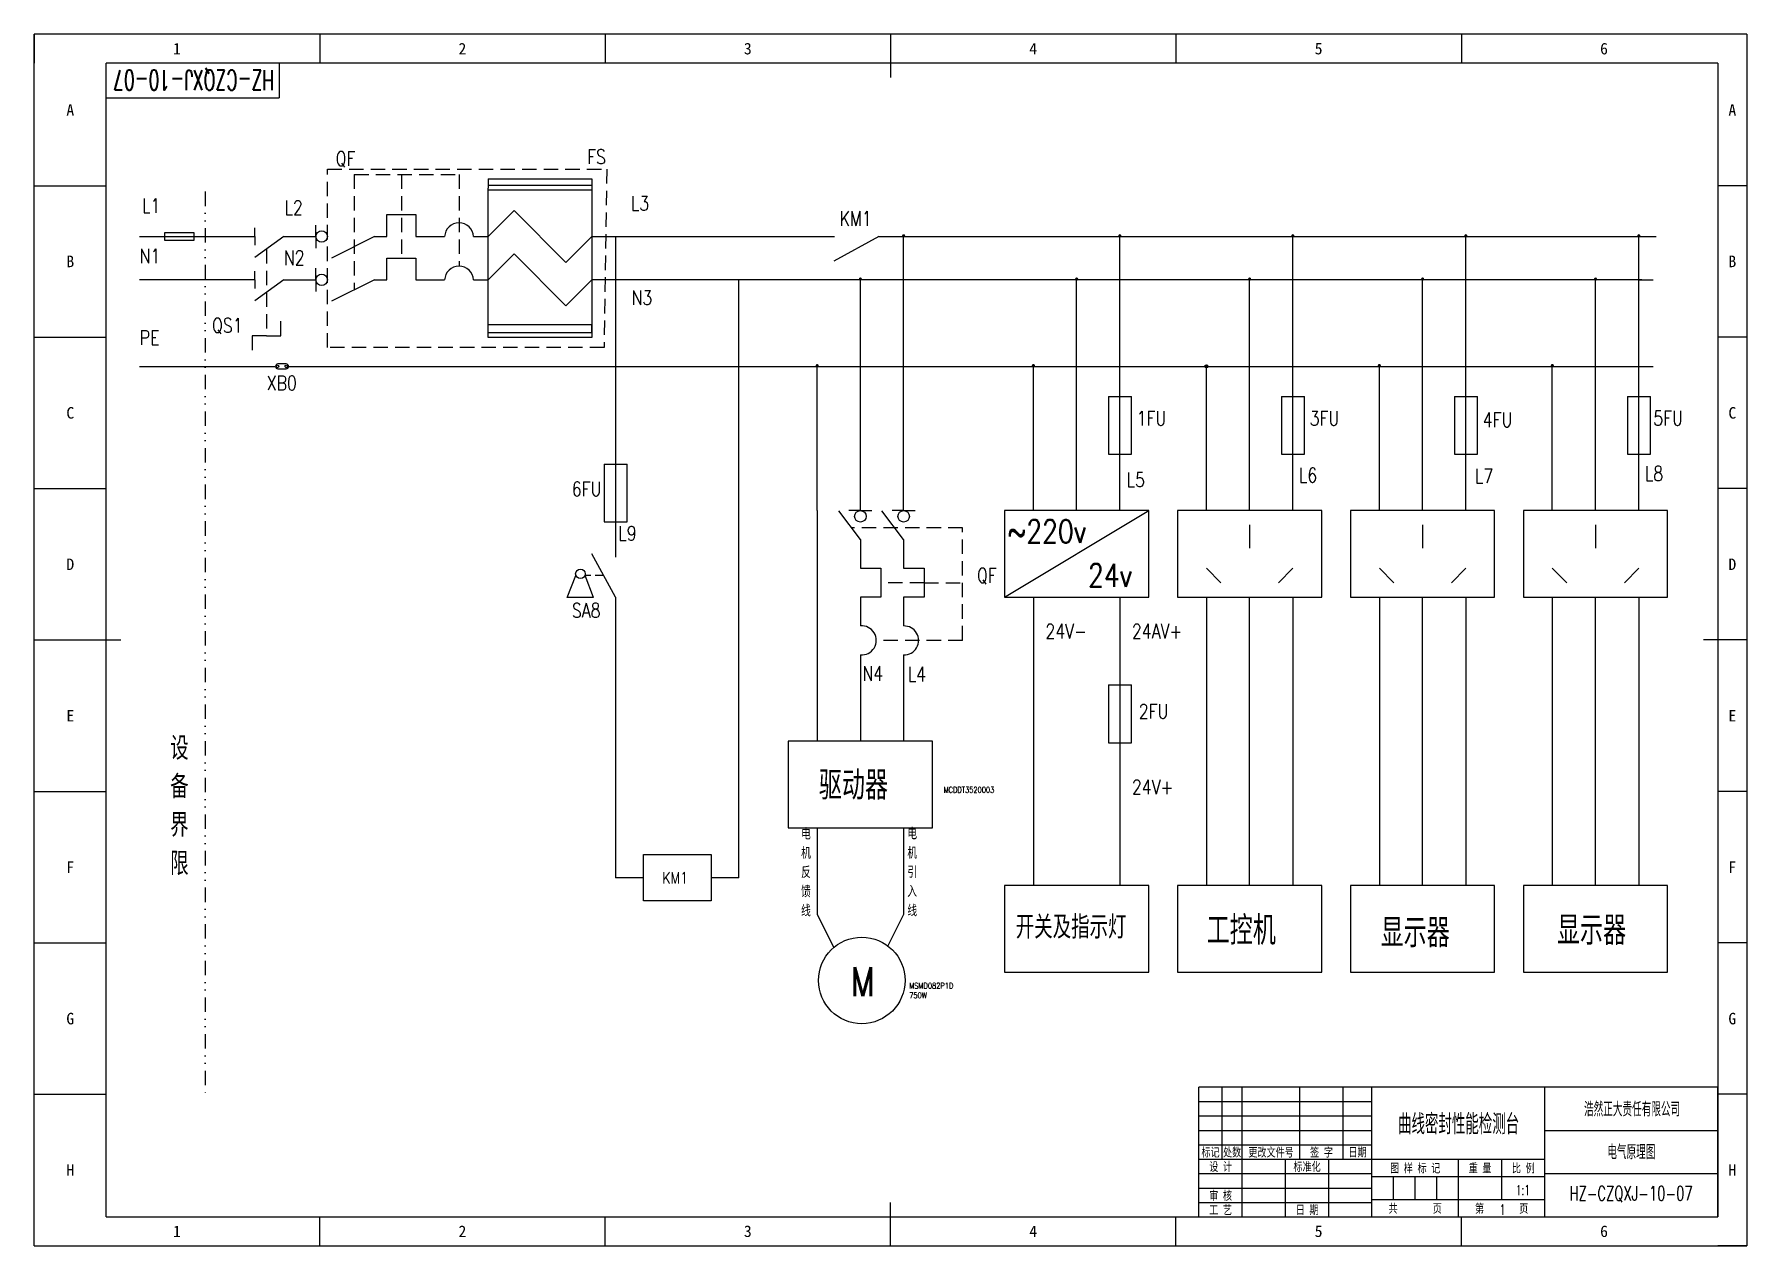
# Model space of a CAD drawing. Header units: millimetres. Extents: x -25 to 569, y -10 to 410.
import ezdxf
from ezdxf.enums import TextEntityAlignment as Align

# ---------------------------------------------------------------- set-up
doc = ezdxf.new("R2010")
doc.units = ezdxf.units.MM
doc.header["$LTSCALE"] = 10
doc.linetypes.add('DASHED', pattern=[0.75, 0.5, -0.25])
doc.linetypes.add('DIVIDE', pattern=[1.25, 0.5, -0.25, 0, -0.25, 0, -0.25])
for name, color, linetype in [('1轮廓实线层', 7, 'Continuous'), ('2细线层', 4, 'Continuous'), ('4虚线层', 6, 'DASHED'), ('5剖面线层', 2, 'Continuous'), ('6文字层', 3, 'Continuous'), ('9双点划线层', 6, 'DIVIDE'), ('图框层', 7, 'Continuous')]:
    doc.layers.add(name, color=color, linetype=linetype)
doc.styles.add('PC_TEXTSTYLE', font='romans.shx', dxfattribs={"width": 0.8, "bigfont": 'hzfs.shx'})

# ---------------------------------------------------------------- blocks, each defined once
blk = doc.blocks.new('PC_TITLE_BLOCK')
at = {"layer": '1轮廓实线层'}
for p, q in [((0, 45), (-180, 45)), ((-180, 0), (-180, 45)), ((-172, 20), (-172, 45)), ((-165, 20), (-165, 45)), ((-145, 20), (-145, 45)), ((-130, 20), (-130, 45)), ((-120, 0), (-120, 45)), ((-60, 30), (0, 30)), ((-180, 20), (-60, 20)), ((-165, 0), (-165, 20)), ((-150, 0), (-150, 20)), ((-135, 0), (-135, 20)), ((-60, 15), (0, 15)), ((-180, 0), (0, 0))]:
    blk.add_line(p, q, dxfattribs=at)
at = {"layer": '1轮廓实线层', "color": 7}
for p, q in [((-60, 0), (-60, 45)), ((-180, 25), (-120, 25))]:
    blk.add_line(p, q, dxfattribs=at)
at = {"layer": '2细线层'}
for p, q in [((-180, 40), (-120, 40)), ((-180, 35), (-120, 35)), ((-180, 30), (-120, 30)), ((-90, 0), (-90, 20)), ((-75, 6), (-75, 20)), ((-180, 15), (-120, 15)), ((-120, 14), (-60, 14)), ((-112.5, 6), (-112.5, 14)), ((-105, 6), (-105, 14)), ((-97.5, 6), (-97.5, 14)), ((-180, 10), (-120, 10)), ((-120, 6), (-60, 6)), ((-180, 5), (-120, 5))]:
    blk.add_line(p, q, dxfattribs=at)
at = {"layer": '图框层'}
blk.add_line((0, 0), (0, 45), dxfattribs=at)
at = {"layer": '6文字层', "style": 'PC_TEXTSTYLE', "width": 0.667}
for s, p in [('标记', (-176, 22.5)), ('处数', (-168.5, 22.5)), (' 更改文件号 ', (-155, 22.5)), (' 签 字 ', (-137.5, 22.5)), (' 日期 ', (-125, 22.5)), (' 设 计 ', (-172.5, 17.51)), (' 标准化 ', (-142.5, 17.51)), (' 图 样 标 记 ', (-105, 17)), (' 重 量 ', (-82.5, 17)), (' 比 例 ', (-67.5, 17)), (' 审 核 ', (-172.5, 7.5)), (' 工 艺 ', (-172.5, 2.5)), (' 日 期 ', (-142.5, 2.5)), ('共       页', (-105, 3)), ('第       页', (-75, 3))]:
    blk.add_text(s, height=3.5, dxfattribs=at).set_placement(p, align=Align.MIDDLE)
at = {"layer": '6文字层', "style": 'PC_TEXTSTYLE', "flags": 8}
for tag, height, width, p, p2 in [('产品名称或材料标记', 7, 0.600652, (-113.46, 28.64), (-66.42, 28.64)), ('企业名称', 5, 1.98445, (-54.29, 34.82), (-5.27, 34.82)), ('图样名称', 5, 2.004495, (-54.79, 19.98), (-5.27, 19.98)), ('标准化', 3.5, 1.023147, (-133.83, 15.37), (-120.75, 15.37)), ('审核', 3.5, 1.579393, (-163.99, 5.37), (-150.63, 5.37)), ('重量', 3.5, 1.408247, (-88.46, 7.54), (-76.55, 7.54)), ('比例', 3.5, 1.385287, (-73.35, 7.54), (-61.93, 7.54)), ('图样代号', 5, 2.006536, (-54.79, 5.63), (-5.52, 5.63)), ('工艺', 3.5, 1.621807, (-164.21, 0.37), (-150.89, 0.37)), ('日期', 3.5, 1.560088, (-133.83, 0.37), (-120.75, 0.37)), ('共几页', 3.5, 0.557144, (-108.07, 0.63), (-101.05, 0.63))]:
    blk.add_attdef(tag, text='', height=height, dxfattribs=dict(at, width=width)).set_placement(p, p2, align=Align.FIT)
at = {"layer": '6文字层', "style": 'PC_TEXTSTYLE', "width": 4.379073, "flags": 8}
blk.add_attdef('设计', text='', height=3.5, rotation=358.46442, dxfattribs=at).set_placement((-164.23, 15.37), (-150.37, 15), align=Align.FIT)
at = {"layer": '6文字层', "color": 3, "style": 'PC_TEXTSTYLE', "width": 0.56476, "flags": 8}
blk.add_attdef('第几页', text='', height=3.5, dxfattribs=at).set_placement((-78.29, 0.75), (-71.16, 0.75), align=Align.FIT)
at = {"layer": '6文字层', "ltscale": 10, "style": 'PC_TEXTSTYLE', "flags": 1}
blk.add_attdef('图纸张数', (-58.68, -0.49), '', height=2.5, dxfattribs=at)
blk = doc.blocks.new('PC_TYDH_BLOCK')
at = {"layer": '2细线层', "linetype": 'Continuous'}
for p in [(60, 0), (0, -12)]:
    blk.add_line(p, (60, -12), dxfattribs=at)
at = {"layer": '6文字层', "style": 'PC_TEXTSTYLE', "width": 1.815486}
blk.add_attdef('图样代号', text='', height=7, rotation=180, dxfattribs=at).set_placement((58.24, -2.4), (2.35, -2.4), align=Align.FIT)

msp = doc.modelspace()

# ---------------------------------------------------------------- hatches: boundary and pattern name
at = {"layer": '5剖面线层'}
h = msp.add_hatch(color=256, dxfattribs=at)
h.paths.add_polyline_path([(276, 340.15), (277.12, 340.15, 1)])
h.paths.add_polyline_path([(277.12, 340.15), (276.56, 340.15), (276.56, 339.59, 0.414214)])
h.paths.add_polyline_path([(276.56, 340.15), (276, 340.15, 0.414214), (276.56, 339.59)])
h = msp.add_hatch(color=256, dxfattribs=at)
h.paths.add_polyline_path([(351, 340.15), (352.12, 340.15, 1)])
h.paths.add_polyline_path([(352.12, 340.15), (351.56, 340.15), (351.56, 339.59, 0.414214)])
h.paths.add_polyline_path([(351.56, 340.15), (351, 340.15, 0.414214), (351.56, 339.59)])
h = msp.add_hatch(color=256, dxfattribs=at)
h.paths.add_polyline_path([(411, 340.15), (412.12, 340.15, 1)])
h.paths.add_polyline_path([(412.12, 340.15), (411.56, 340.15), (411.56, 339.59, 0.414214)])
h.paths.add_polyline_path([(411.56, 340.15), (411, 340.15, 0.414214), (411.56, 339.59)])
h = msp.add_hatch(color=256, dxfattribs=at)
h.paths.add_polyline_path([(471, 340.15), (472.12, 340.15, 1)])
h.paths.add_polyline_path([(472.12, 340.15), (471.56, 340.15), (471.56, 339.59, 0.414214)])
h.paths.add_polyline_path([(471.56, 340.15), (471, 340.15, 0.414214), (471.56, 339.59)])
h = msp.add_hatch(color=256, dxfattribs=at)
h.paths.add_polyline_path([(531, 340.15), (532.12, 340.15, 1)])
h.paths.add_polyline_path([(532.12, 340.15), (531.56, 340.15), (531.56, 339.59, 0.414214)])
h.paths.add_polyline_path([(531.56, 340.15), (531, 340.15, 0.414214), (531.56, 339.59)])
h = msp.add_hatch(color=256, dxfattribs=at)
h.paths.add_polyline_path([(261, 325.15), (262.12, 325.15, 1)])
h.paths.add_polyline_path([(262.12, 325.15), (261.56, 325.15), (261.56, 324.59, 0.414214)])
h.paths.add_polyline_path([(261.56, 325.15), (261, 325.15, 0.414214), (261.56, 324.59)])
h = msp.add_hatch(color=256, dxfattribs=at)
h.paths.add_polyline_path([(336, 325.15), (337.12, 325.15, 1)])
h.paths.add_polyline_path([(337.12, 325.15), (336.56, 325.15), (336.56, 324.59, 0.414214)])
h.paths.add_polyline_path([(336.56, 325.15), (336, 325.15, 0.414214), (336.56, 324.59)])
h = msp.add_hatch(color=256, dxfattribs=at)
h.paths.add_polyline_path([(396, 325.15), (397.12, 325.15, 1)])
h.paths.add_polyline_path([(397.12, 325.15), (396.56, 325.15), (396.56, 324.59, 0.414214)])
h.paths.add_polyline_path([(396.56, 325.15), (396, 325.15, 0.414214), (396.56, 324.59)])
h = msp.add_hatch(color=256, dxfattribs=at)
h.paths.add_polyline_path([(456, 325.15), (457.12, 325.15, 1)])
h.paths.add_polyline_path([(457.12, 325.15), (456.56, 325.15), (456.56, 324.59, 0.414214)])
h.paths.add_polyline_path([(456.56, 325.15), (456, 325.15, 0.414214), (456.56, 324.59)])
h = msp.add_hatch(color=256, dxfattribs=at)
h.paths.add_polyline_path([(516, 325.15), (517.12, 325.15, 1)])
h.paths.add_polyline_path([(517.12, 325.15), (516.56, 325.15), (516.56, 324.59, 0.414214)])
h.paths.add_polyline_path([(516.56, 325.15), (516, 325.15, 0.414214), (516.56, 324.59)])
h = msp.add_hatch(color=256, dxfattribs=at)
h.paths.add_polyline_path([(246, 295.15), (247.12, 295.15, 1)])
h.paths.add_polyline_path([(247.12, 295.15), (246.56, 295.15), (246.56, 294.59, 0.414214)])
h.paths.add_polyline_path([(246.56, 295.15), (246, 295.15, 0.414214), (246.56, 294.59)])
h = msp.add_hatch(color=256, dxfattribs=at)
h.paths.add_polyline_path([(321, 295.15), (322.12, 295.15, 1)])
h.paths.add_polyline_path([(322.12, 295.15), (321.56, 295.15), (321.56, 294.59, 0.414214)])
h.paths.add_polyline_path([(321.56, 295.15), (321, 295.15, 0.414214), (321.56, 294.59)])
h = msp.add_hatch(color=256, dxfattribs=at)
h.paths.add_polyline_path([(381, 294.87), (382.12, 294.87, 1)])
h.paths.add_polyline_path([(382.12, 294.87), (381.56, 294.87), (381.56, 294.31, 0.414214)])
h.paths.add_polyline_path([(381.56, 294.87), (381, 294.87, 0.414214), (381.56, 294.31)])
h = msp.add_hatch(color=256, dxfattribs=at)
h.paths.add_polyline_path([(441, 295.15), (442.12, 295.15, 1)])
h.paths.add_polyline_path([(442.12, 295.15), (441.56, 295.15), (441.56, 294.59, 0.414214)])
h.paths.add_polyline_path([(441.56, 295.15), (441, 295.15, 0.414214), (441.56, 294.59)])
h = msp.add_hatch(color=256, dxfattribs=at)
h.paths.add_polyline_path([(501, 295.15), (502.12, 295.15, 1)])
h.paths.add_polyline_path([(502.12, 295.15), (501.56, 295.15), (501.56, 294.59, 0.414214)])
h.paths.add_polyline_path([(501.56, 295.15), (501, 295.15, 0.414214), (501.56, 294.59)])

# ---------------------------------------------------------------- linework, layer by layer
for p, q in [((61.56, 339.87), (62.7, 339.87)), ((176.65, 339.87), (176.65, 228.72)), ((267.93, 339.87), (252.36, 331.37)), ((61.56, 324.87), (72.7, 324.87)), ((219.44, 117.58), (219.44, 324.87)), ((176.65, 214.87), (168.46, 229.91)), ((159.81, 214.77), (162.81, 222.39)), ((168.98, 214.77), (166.14, 222.39)), ((168.98, 214.77), (159.81, 214.77)), ((176.65, 214.87), (176.65, 117.58)), ((186.33, 117.58), (176.65, 117.58)), ((219.44, 117.58), (209.76, 117.58))]:
    msp.add_line(p, q)
msp.add_lwpolyline([(186.33, 125.61), (209.76, 125.61), (209.76, 109.54), (186.33, 109.54)], close=True)
msp.add_circle((164.46, 222.94), 1.67)
at = {"layer": '1轮廓实线层'}
for p, q in [((272, 410), (272, 395)), ((0, 0), (0, 400)), ((559, 400), (0, 400)), ((559, 400), (559, 0)), ((132.41, 359.87), (132.41, 356.59)), ((132.41, 359.87), (168.41, 359.87)), ((132.41, 359.87), (132.41, 357.68)), ((132.41, 357.68), (168.41, 357.68)), ((132.41, 304.87), (132.41, 356.59)), ((168.41, 359.87), (168.41, 304.87)), ((168.41, 357.68), (168.41, 355.97)), ((168.41, 355.97), (132.41, 355.97)), ((97.35, 339.87), (97.35, 347.53)), ((97.35, 347.53), (107.35, 347.53)), ((107.35, 347.53), (107.35, 339.87)), ((122.35, 349.87), (122.35, 349.87)), ((132.41, 339.87), (141.41, 348.87)), ((141.41, 348.87), (159.41, 330.87)), ((11.56, 339.87), (51.56, 339.87)), ((51.56, 339.87), (51.56, 342.87)), ((51.56, 339.87), (51.56, 336.87)), ((61.56, 339.87), (51.56, 332.58)), ((62.7, 339.87), (72.7, 339.87)), ((72.7, 339.87), (72.7, 343.87)), ((72.7, 339.87), (72.7, 335.87)), ((93.01, 339.87), (78.08, 332.43)), ((93.01, 339.87), (97.35, 339.87)), ((107.35, 339.87), (117.35, 339.87)), ((127.35, 339.87), (132.41, 339.87)), ((159.41, 330.87), (168.41, 339.87)), ((168.41, 339.87), (210.49, 339.87)), ((168.41, 339.87), (252.56, 339.87)), ((267.93, 339.87), (532.56, 339.87)), ((276.56, 324.87), (276.56, 339.87)), ((351.56, 244.87), (351.56, 339.87)), ((411.56, 244.87), (411.56, 339.87)), ((471.56, 244.87), (471.56, 339.87)), ((531.56, 244.87), (531.56, 339.87)), ((532.56, 339.87), (537.56, 339.87)), ((132.41, 324.87), (141.41, 333.87)), ((141.41, 333.87), (159.41, 315.87)), ((51.56, 324.87), (51.56, 327.87)), ((72.7, 324.87), (72.7, 328.87)), ((97.35, 324.87), (97.35, 332.4)), ((97.35, 332.4), (107.35, 332.4)), ((107.35, 332.4), (107.35, 324.87)), ((51.56, 324.87), (11.56, 324.87)), ((51.56, 324.87), (51.56, 321.87)), ((61.56, 324.87), (51.56, 317.58)), ((72.7, 324.87), (72.7, 324.87)), ((72.7, 324.87), (72.7, 320.87)), ((93.01, 324.87), (78.08, 317.43)), ((93.01, 324.87), (97.35, 324.87)), ((107.35, 324.87), (117.35, 324.87)), ((127.35, 324.87), (132.41, 324.87)), ((159.41, 315.87), (168.41, 324.87)), ((492.56, 324.87), (168.41, 324.87)), ((261.56, 244.87), (261.56, 324.87)), ((276.56, 244.87), (276.56, 324.87)), ((336.56, 244.87), (336.56, 324.87)), ((396.56, 244.87), (396.56, 324.87)), ((456.56, 244.87), (456.56, 324.87)), ((532.56, 324.87), (492.56, 324.87)), ((516.56, 244.87), (516.56, 324.87)), ((531.56, 324.87), (536.56, 324.87)), ((60.56, 305.49), (60.56, 310.49)), ((168.41, 309.26), (132.41, 309.26)), ((168.41, 306.56), (168.41, 309.26)), ((55.56, 305.49), (50.56, 305.49)), ((50.56, 305.49), (50.56, 300.49)), ((55.56, 305.49), (60.56, 305.49)), ((132.41, 304.87), (132.41, 306.56)), ((132.41, 306.56), (168.41, 306.56)), ((168.41, 304.87), (132.41, 304.87)), ((11.56, 294.87), (58.68, 294.87)), ((62.42, 295.69), (59.5, 295.69)), ((59.5, 294.04), (62.42, 294.04)), ((63.24, 294.87), (211.56, 294.87)), ((211.56, 294.87), (491.56, 294.87)), ((246.56, 244.87), (246.56, 294.87)), ((321.56, 244.87), (321.56, 294.87)), ((381.56, 244.87), (381.56, 294.87)), ((441.56, 244.87), (441.56, 294.87)), ((491.56, 294.87), (531.56, 294.87)), ((501.56, 244.87), (501.56, 294.87)), ((531.56, 294.87), (536.56, 294.87)), ((347.59, 284.4), (355.59, 284.4)), ((347.59, 284.4), (347.59, 274.4)), ((355.59, 264.4), (355.59, 284.4)), ((407.59, 284.4), (407.59, 274.4)), ((407.59, 284.4), (415.59, 284.4)), ((415.59, 264.4), (415.59, 284.4)), ((467.59, 284.4), (467.59, 274.4)), ((467.59, 284.4), (475.59, 284.4)), ((475.59, 264.4), (475.59, 284.4)), ((527.59, 284.4), (527.59, 274.4)), ((527.59, 284.4), (535.59, 284.4)), ((535.59, 264.4), (535.59, 284.4)), ((347.59, 274.4), (347.59, 264.4)), ((407.59, 274.4), (407.59, 264.4)), ((467.59, 274.4), (467.59, 264.4)), ((527.59, 274.4), (527.59, 264.4)), ((347.59, 264.4), (355.59, 264.4)), ((407.59, 264.4), (415.59, 264.4)), ((467.59, 264.4), (475.59, 264.4)), ((527.59, 264.4), (535.59, 264.4)), ((172.65, 260.91), (172.65, 250.91)), ((172.65, 260.91), (180.65, 260.91)), ((180.65, 240.91), (180.65, 260.91)), ((172.65, 250.91), (172.65, 240.91)), ((246.56, 244.87), (246.56, 164.87)), ((261.56, 234.87), (254.04, 244.83)), ((261.56, 244.87), (257.56, 244.87)), ((261.56, 244.87), (265.56, 244.87)), ((276.56, 234.87), (269.04, 244.83)), ((276.56, 244.87), (272.56, 244.87)), ((276.56, 244.87), (280.56, 244.87)), ((336.56, 244.87), (311.56, 244.87)), ((311.56, 244.87), (311.56, 224.87)), ((311.56, 214.87), (361.56, 244.87)), ((351.56, 244.87), (336.56, 244.87)), ((361.56, 244.87), (351.56, 244.87)), ((361.56, 214.87), (361.56, 244.87)), ((396.56, 244.87), (371.56, 244.87)), ((371.56, 244.87), (371.56, 224.87)), ((411.56, 244.87), (396.56, 244.87)), ((421.56, 244.87), (411.56, 244.87)), ((421.56, 214.87), (421.56, 244.87)), ((456.56, 244.87), (431.56, 244.87)), ((431.56, 244.87), (431.56, 224.87)), ((471.56, 244.87), (456.56, 244.87)), ((481.56, 244.87), (471.56, 244.87)), ((481.56, 214.87), (481.56, 244.87)), ((516.56, 244.87), (491.56, 244.87)), ((491.56, 244.87), (491.56, 224.87)), ((531.56, 244.87), (516.56, 244.87)), ((541.56, 244.87), (531.56, 244.87)), ((541.56, 214.87), (541.56, 244.87)), ((172.65, 240.91), (180.65, 240.91)), ((396.56, 239.87), (396.56, 231.87)), ((456.56, 239.87), (456.56, 231.87)), ((516.56, 239.87), (516.56, 231.87)), ((261.56, 234.87), (261.56, 224.87)), ((276.56, 234.87), (276.56, 224.87)), ((261.56, 224.87), (268.7, 224.87)), ((268.7, 224.87), (268.7, 214.87)), ((276.56, 224.87), (283.7, 224.87)), ((283.7, 224.87), (283.7, 214.87)), ((311.56, 224.87), (311.56, 214.87)), ((371.56, 224.87), (371.56, 214.87)), ((381.56, 224.87), (386.56, 219.87)), ((406.56, 219.87), (411.56, 224.87)), ((431.56, 224.87), (431.56, 214.87)), ((441.56, 224.87), (446.56, 219.87)), ((466.56, 219.87), (471.56, 224.87)), ((491.56, 224.87), (491.56, 214.87)), ((501.56, 224.87), (506.56, 219.87)), ((526.56, 219.87), (531.56, 224.87)), ((261.56, 214.87), (261.56, 204.87)), ((268.7, 214.87), (261.56, 214.87)), ((283.7, 214.87), (276.56, 214.87)), ((276.56, 214.87), (276.56, 204.87)), ((311.56, 214.87), (361.56, 214.87)), ((321.56, 214.87), (321.56, 114.87)), ((351.56, 214.87), (351.56, 114.87)), ((371.56, 214.87), (421.56, 214.87)), ((381.56, 214.87), (381.56, 114.87)), ((396.56, 114.87), (396.56, 214.87)), ((411.56, 214.87), (411.56, 114.87)), ((431.56, 214.87), (481.56, 214.87)), ((441.56, 214.87), (441.56, 114.87)), ((456.56, 114.87), (456.56, 214.87)), ((471.56, 214.87), (471.56, 114.87)), ((491.56, 214.87), (541.56, 214.87)), ((501.56, 214.87), (501.56, 114.87)), ((516.56, 114.87), (516.56, 214.87)), ((531.56, 214.87), (531.56, 114.87)), ((531.56, 214.87), (531.56, 184.88)), ((-25, 200), (5, 200)), ((569, 200), (554, 200)), ((261.56, 194.87), (261.56, 164.87)), ((276.56, 194.87), (276.56, 164.87)), ((347.59, 184.4), (347.59, 174.4)), ((347.59, 184.4), (355.59, 184.4)), ((355.59, 164.4), (355.59, 184.4)), ((347.59, 174.4), (347.59, 164.4)), ((261.56, 164.87), (236.56, 164.87)), ((236.56, 164.87), (236.56, 134.87)), ((286.56, 164.87), (261.56, 164.87)), ((286.56, 134.87), (286.56, 164.87)), ((347.59, 164.4), (355.59, 164.4)), ((236.56, 134.87), (286.56, 134.87)), ((246.56, 134.87), (246.56, 104.87)), ((276.56, 134.87), (276.56, 104.87)), ((336.56, 114.87), (311.56, 114.87)), ((311.56, 114.87), (311.56, 84.87)), ((361.56, 114.87), (336.56, 114.87)), ((361.56, 84.87), (361.56, 114.87)), ((396.56, 114.87), (371.56, 114.87)), ((371.56, 114.87), (371.56, 84.87)), ((421.56, 114.87), (396.56, 114.87)), ((421.56, 84.87), (421.56, 114.87)), ((456.56, 114.87), (431.56, 114.87)), ((431.56, 114.87), (431.56, 84.87)), ((481.56, 114.87), (456.56, 114.87)), ((481.56, 84.87), (481.56, 114.87)), ((516.56, 114.87), (491.56, 114.87)), ((491.56, 114.87), (491.56, 84.87)), ((541.56, 114.87), (516.56, 114.87)), ((541.56, 84.87), (541.56, 114.87)), ((246.56, 104.87), (252.31, 93.37)), ((276.56, 104.87), (271.1, 93.94)), ((311.56, 84.87), (361.56, 84.87)), ((371.56, 84.87), (421.56, 84.87)), ((431.56, 84.87), (481.56, 84.87)), ((491.56, 84.87), (541.56, 84.87)), ((0, 0), (559, 0)), ((272, -10), (272, 5))]:
    msp.add_line(p, q, dxfattribs=at)
msp.add_lwpolyline([(20.33, 341.29), (30.31, 341.29), (30.31, 338.45), (20.33, 338.45)], close=True, dxfattribs=at)
for centre, radius in [((74.7, 339.87), 2), ((74.7, 324.87), 2), ((59.42, 294.87), 0.465), ((62.42, 294.87), 0.465), ((261.56, 242.87), 2), ((276.56, 242.87), 2), ((262.05, 81.97), 15)]:
    msp.add_circle(centre, radius, dxfattribs=at)
for centre, radius, start, end in [((122.35, 339.64), 5.01, 2.61458, 177.38542), ((122.35, 324.63), 5.01, 2.70179, 177.29821), ((59.5, 294.87), 0.824, 90, 270), ((62.42, 294.87), 0.824, 270, 90), ((262.04, 199.87), 5.02, 264.57654, 95.42346), ((276.75, 199.87), 5, 267.80475, 92.19525)]:
    msp.add_arc(centre, radius, start, end, dxfattribs=at)
at = {"layer": '2细线层'}
for p, q in [((-25, -10), (-25, 410)), ((569, 410), (-25, 410)), ((-25, 410), (-25, 400)), ((74, 410), (74, 400)), ((173, 410), (173, 400)), ((272, 410), (272, 400)), ((371, 410), (371, 400)), ((470, 410), (470, 400)), ((569, 410), (569, -10)), ((-25, 357.5), (0, 357.5)), ((569, 357.5), (559, 357.5)), ((-25, 305), (0, 305)), ((569, 305), (559, 305)), ((-25, 252.5), (0, 252.5)), ((569, 252.5), (559, 252.5)), ((-25, 200), (0, 200)), ((569, 200), (559, 200)), ((-25, 147.5), (0, 147.5)), ((569, 147.5), (559, 147.5)), ((-25, 95), (0, 95)), ((569, 95), (559, 95)), ((-25, 42.5), (0, 42.5)), ((569, 42.5), (559, 42.5)), ((-25, -10), (-25, 0)), ((74, -10), (74, 0)), ((173, -10), (173, 0)), ((272, -10), (272, 0)), ((371, -10), (371, 0)), ((470, -10), (470, 0)), ((-25, -10), (569, -10)), ((-25, -10), (0, -10)), ((569, -10), (559, -10))]:
    msp.add_line(p, q, dxfattribs=at)
at = {"layer": '4虚线层'}
for p, q in [((86.01, 361.38), (122.35, 361.38)), ((86.01, 361.38), (86.01, 321.38)), ((102.35, 361.38), (102.35, 332.4)), ((122.35, 361.38), (122.35, 329.64)), ((55.56, 335.49), (55.56, 305.49)), ((297.03, 238.87), (258.54, 238.87)), ((297.03, 199.87), (297.03, 238.87)), ((283.7, 219.87), (268.7, 219.87)), ((283.7, 219.87), (297.03, 219.87)), ((297.03, 199.87), (267.06, 199.87))]:
    msp.add_line(p, q, dxfattribs=at)
at = {"layer": '4虚线层', "ltscale": 0.6}
msp.add_line((172.55, 222.39), (166.14, 222.39), dxfattribs=at)
at = {"layer": '4虚线层'}
msp.add_lwpolyline([(76.7, 363.24), (173.62, 363.24), (172.66, 301.38), (76.7, 301.38)], close=True, dxfattribs=at)
at = {"layer": '6文字层'}
msp.add_circle((381.56, 294.87), 0.561, dxfattribs=at)
at = {"layer": '9双点划线层'}
msp.add_line((34.24, 355.46), (34.24, 41.93), dxfattribs=at)

# ---------------------------------------------------------------- block references
at = {"layer": '图框层'}
ref = msp.add_blockref('PC_TYDH_BLOCK', (0, 400), dxfattribs=at)
ref.add_attrib('图样代号', 'HZ-CZQXJ-10-07', dxfattribs={"layer": '6文字层', "height": 7, "rotation": 180, "style": 'PC_TEXTSTYLE', "width": 0.566488}).set_placement((58.24, 397.6), (2.35, 397.6), align=Align.FIT)
ref = msp.add_blockref('PC_TITLE_BLOCK', (559, 0), dxfattribs=at)
ref.add_attrib('产品名称或材料标记', '曲线密封性能检测台', dxfattribs={"layer": '6文字层', "height": 7, "style": 'PC_TEXTSTYLE', "width": 0.667}).set_placement((469.06, 28.64), align=Align.CENTER)
ref.add_attrib('图样名称', '电气原理图', dxfattribs={"layer": '6文字层', "height": 5, "style": 'PC_TEXTSTYLE', "width": 0.667}).set_placement((528.97, 19.98), align=Align.CENTER)
ref.add_attrib('企业名称', '浩然正大责任有限公司', dxfattribs={"layer": '6文字层', "height": 5, "style": 'PC_TEXTSTYLE', "width": 0.667}).set_placement((529.22, 34.82), align=Align.CENTER)
ref.add_attrib('图样代号', 'HZ-CZQXJ-10-07', dxfattribs={"layer": '6文字层', "height": 5, "style": 'PC_TEXTSTYLE', "width": 0.667}).set_placement((528.85, 5.63), align=Align.CENTER)
ref.add_attrib('比例', '1:1', dxfattribs={"layer": '6文字层', "height": 3.5, "style": 'PC_TEXTSTYLE', "width": 0.667}).set_placement((491.36, 7.54), align=Align.CENTER)
ref.add_attrib('第几页', '1', dxfattribs={"layer": '6文字层', "color": 3, "height": 3.5, "style": 'PC_TEXTSTYLE', "width": 0.667}).set_placement((484.28, 0.75), align=Align.CENTER)

# ---------------------------------------------------------------- texts
at = {"layer": '6文字层'}
for s, p in [('1', (24.5, 405)), ('2', (123.5, 405)), ('3', (222.5, 405)), ('4', (321.5, 405)), ('5', (420.5, 405)), ('6', (519.5, 405)), ('A', (-12.5, 383.75)), ('A', (564, 383.75)), ('B', (-12.5, 331.25)), ('B', (564, 331.25)), ('C', (-12.5, 278.75)), ('C', (564, 278.75)), ('D', (-12.5, 226.25)), ('D', (564, 226.25)), ('E', (-12.5, 173.75)), ('E', (564, 173.75)), ('F', (-12.5, 121.25)), ('F', (564, 121.25)), ('G', (-12.5, 68.75)), ('G', (564, 68.75)), ('H', (-12.5, 16.25)), ('H', (564, 16.25)), ('1', (24.5, -5)), ('2', (123.5, -5)), ('3', (222.5, -5)), ('4', (321.5, -5)), ('5', (420.5, -5)), ('6', (519.5, -5))]:
    msp.add_text(s, height=4, dxfattribs=at).set_placement(p, align=Align.MIDDLE)
at = {"layer": '6文字层', "style": 'PC_TEXTSTYLE', "width": 0.8}
for s, p in [('L5', (353.91, 253.05)), ('L6', (413.65, 254.64)), ('L7', (474.7, 254.32)), ('L8', (533.66, 255.23)), ('L9', (177.6, 234.49))]:
    msp.add_text(s, height=5, dxfattribs=at).set_placement(p)
at = {"layer": '6文字层', "width": 27.9405, "attachment_point": 1, "style": 'PC_TEXTSTYLE'}
for s, insert, char_height in [('QF', (79.53, 369.38), 5), ('FS', (166.78, 370.03), 5), ('L1', (12.39, 353.12), 5), ('L2', (61.8, 352.35), 5), ('L3', (181.92, 353.89), 5), ('KM1', (254.34, 348.64), 5), ('N1', (11.56, 335.65), 5), ('N2', (61.56, 334.99), 5), ('N3', (182.17, 321.15), 5), ('QS1', (36.65, 311.58), 5), ('PE', (11.56, 307.3), 5), ('XB0', (55.64, 291.58), 5), ('1FU', (357.37, 279.38), 5), ('3FU', (417.37, 279.38), 5), ('5FU', (536.58, 279.41), 5), ('4FU', (477.43, 278.84), 5), ('6FU', (161.45, 254.83), 5), ('~220v', (312.52, 241.64), 8), ('24v', (340.51, 226.45), 8), ('QF', (301.98, 224.87), 5), ('SA8', (161.49, 212.79), 5), ('24V-', (325.72, 205.55), 5), ('24AV+', (355.72, 205.55), 5), ('N4', (262.24, 190.89), 5), ('L4', (277.99, 190.66), 5), ('2FU', (358.1, 177.75), 5), ('驱动器', (247.15, 154.62), 10), ('24V+', (355.72, 151.5), 5), ('工控机', (381.67, 104.31), 10), ('显示器', (441.99, 103.46), 10), ('显示器', (503.16, 104.31), 10), ('M', (258.27, 86.52), 10)]:
    msp.add_mtext(s, dxfattribs=dict(at, insert=insert, char_height=char_height))
at = {"layer": '6文字层', "attachment_point": 1, "style": 'PC_TEXTSTYLE'}
for s, insert, char_height in [('设\\P备\\P界\\P限', (22.14, 166.49), 8), ('MCDDT3520003', (290.42, 149.05), 2), ('电\\P机\\P反\\P馈\\P线', (241, 134.8), 4), ('电\\P机\\P引\\P入\\P线', (277.85, 134.86), 4), ('KM1', (192.84, 119.54), 4), ('开关及指示灯', (315.45, 104.47), 8), ('MSMD082P1D\\P750W', (278.51, 81.13), 2)]:
    msp.add_mtext(s, dxfattribs=dict(at, insert=insert, char_height=char_height))

doc.saveas('drawing.dxf')
